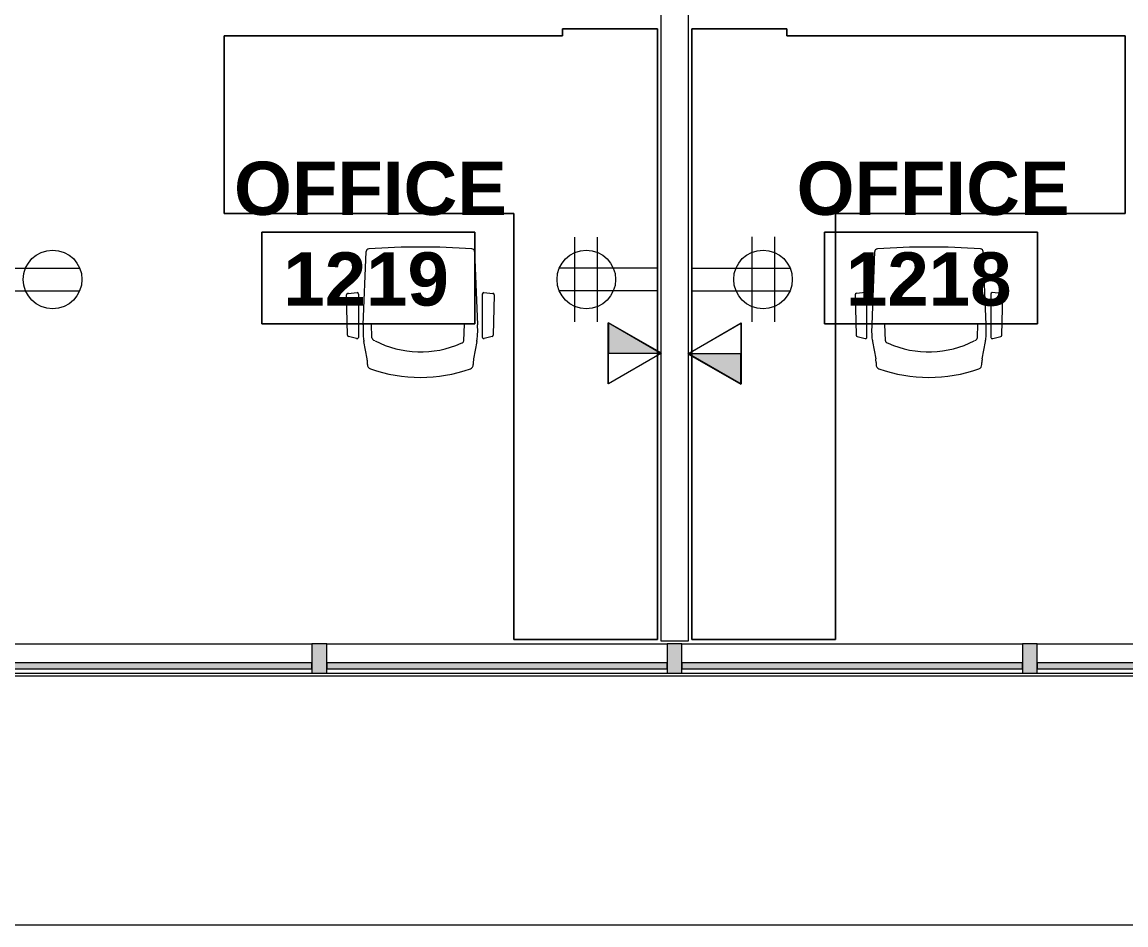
# Model space of a CAD drawing. Header units: inches. Extents: x -326 to 986, y -79 to 1436.
# Drawn here: x 265.2 to 451.6, y -61.5 to 91 of the extents above; entities that cross this region are included whole.
import ezdxf

# ---------------------------------------------------------------- set-up
doc = ezdxf.new("R2010")
doc.units = ezdxf.units.IN
doc.header["$LTSCALE"] = 48
doc.header["$MEASUREMENT"] = 0
for name, color, linetype, lineweight in [('A-ANNO-NOTE', 4, 'Continuous', 13), ('A-AREA-IDEN', 1, 'Continuous', 9), ('A-GENM', 8, 'Continuous', 9), ('A-GLAZ-CURT', 8, 'Continuous', 9), ('A-GLAZ-CWMG', 8, 'Continuous', 9), ('A-WALL', 8, 'Continuous', 13), ('I-FURN', 47, 'Continuous', 9)]:
    doc.layers.add(name, color=color, linetype=linetype, lineweight=lineweight)
doc.styles.add('Swis721 Lt BT_B', font='', dxfattribs={"height": 9})
doc.styles.get('Swis721 Lt BT_B').set_extended_font_data('Swis721 Lt BT', bold=True)

# ---------------------------------------------------------------- blocks, each defined once
blk = doc.blocks.new('System Panel - Glazed - Offset-8084716-Level XX  POWER _ SIGNAL NEW')
at = {"layer": 'A-GLAZ-CURT'}
blk.add_hatch(color=256, dxfattribs=at).paths.add_polyline_path([(28.75, 1.75), (-28.75, 1.75), (-28.75, 0.75), (28.75, 0.75)], flags=0)
for p, q in [((28.75, 1.75), (-28.75, 1.75)), ((-28.75, 1.75), (-28.75, 0.75)), ((-28.75, 0.75), (28.75, 0.75)), ((28.75, 0.75), (28.75, 1.75))]:
    blk.add_line(p, q, dxfattribs=at)
blk = doc.blocks.new('Rectangular Mullion - 2_5_ x 5_ rectangular-V7-Level XX  POWER _ SIGNAL NEW')
at = {"layer": 'A-GLAZ-CWMG'}
for p, q in [((496.64, -13.97), (554.14, -13.97)), ((496.64, -18.97), (554.14, -18.97))]:
    blk.add_line(p, q, dxfattribs=at)
blk = doc.blocks.new('Rectangular Mullion - 2_5_ x 5_ rectangular-8084720-Level XX  POWER _ SIGNAL NEW')
at = {"layer": 'A-GLAZ-CWMG'}
blk.add_hatch(color=256, dxfattribs=at).paths.add_polyline_path([(-1.25, -2.5), (-1.25, 2.5), (1.25, 2.5), (1.25, -2.5)], flags=0)
for p, q in [((-1.25, 2.5), (1.25, 2.5)), ((-1.25, -2.5), (-1.25, 2.5)), ((1.25, 2.5), (1.25, -2.5)), ((1.25, -2.5), (-1.25, -2.5))]:
    blk.add_line(p, q, dxfattribs=at)
blk = doc.blocks.new('Furniture 10 - Furniture 2-7944495-Level XX  POWER _ SIGNAL NEW')
at = {"layer": 'I-FURN'}
for p, q in [((372.48, 89.89), (356.48, 89.89)), ((356.48, 89.89), (356.48, 88.72)), ((356.48, 88.72), (356.48, 89.89)), ((356.48, 89.89), (372.48, 89.89)), ((372.48, -13.28), (372.48, 89.89)), ((372.48, 89.89), (372.48, -13.28)), ((356.48, 88.72), (299.32, 88.72)), ((299.32, 88.72), (299.32, 58.72)), ((299.32, 58.72), (299.32, 88.72)), ((299.32, 88.72), (356.48, 88.72)), ((299.32, 58.72), (348.26, 58.72)), ((348.26, 58.72), (299.32, 58.72)), ((348.26, 58.72), (348.26, -13.28)), ((348.26, -13.28), (348.26, 58.72)), ((348.26, -13.28), (372.48, -13.28)), ((372.48, -13.28), (348.26, -13.28))]:
    blk.add_line(p, q, dxfattribs=at)
blk = doc.blocks.new('Haworth_Chair_Very-Perforated Conference - Arms-7937587-Level XX  POWER _ SIGNAL NEW')
at = {"layer": 'I-FURN'}
for p, q in [((-9.66, -3.1), (-9.17, 9.25)), ((9.17, 9.25), (9.66, -3.1)), ((-12.31, -4.88), (-12.46, 1.93)), ((-12.22, 2.2), (-10.7, 2.33)), ((-10.47, 2.08), (-10.47, -5.24)), ((10.47, -5.24), (10.47, 2.08)), ((10.7, 2.33), (12.22, 2.2)), ((12.46, 1.93), (12.31, -4.88)), ((-8.18, -5.32), (-8.28, -2.93)), ((7.35, -5.81), (7.45, -3)), ((-10.78, -5.45), (-12.13, -5.09)), ((12.13, -5.09), (10.78, -5.45)), ((-8.99, -8.85), (-9.54, -5.95)), ((9.54, -5.95), (8.99, -8.85)), ((-8.92, -9.82), (-8.93, -9.49)), ((8.93, -9.49), (8.92, -9.82))]:
    blk.add_line(p, q, dxfattribs=at)
for centre, radius, start, end in [((-8.7, 9.25), 0.465, 90, 180), ((0, -107.25), 117.28, 85.7439, 94.2561), ((8.7, 9.25), 0.465, 0, 90.1415), ((-12.2, 1.95), 0.26, 94.7236, 183.2764), ((-10.72, 2.08), 0.254, 359.9835, 85.1214), ((10.72, 2.08), 0.254, 94.8786, 180.0165), ((12.2, 1.95), 0.26, 356.7236, 85.2764), ((14.88, -4.07), 24.56, 177.734, 181.396), ((-14.88, -4.07), 24.56, 358.604, 2.266), ((-12.06, -4.84), 0.253, 189.3587, 255.0149), ((-10.72, -5.2), 0.251, 255.0149, 352.3147), ((-1.67, -4.48), 8, 181.396, 188.0632), ((-7.9, -5.31), 0.279, 182.2861, 236.5267), ((-7.07, -4.46), 1.47, 227.5862, 244.4489), ((1.67, -4.48), 8, 351.9368, 358.604), ((10.72, -5.2), 0.251, 187.6853, 284.9851), ((12.06, -4.84), 0.253, 284.9851, 350.6413), ((-1.67, -4.48), 8, 188.0632, 190.6423), ((0.03, 8.86), 16.55, 242.3132, 294.4119), ((6.23, -4.53), 1.8, 290.6312, 303.4353), ((7.07, -5.79), 0.28, 303.4353, 356.5647), ((1.67, -4.48), 8, 349.3577, 351.9368), ((-12.59, -9.53), 3.66, 0.5592, 10.6423), ((12.59, -9.53), 3.66, 169.3577, 179.4408), ((-8.2, -9.88), 0.726, 175.2058, 250.5697), ((0, 13.38), 25.38, 250.5697, 289.4303), ((8.2, -9.88), 0.726, 289.4303, 4.7942)]:
    blk.add_arc(centre, radius, start, end, dxfattribs=at)
blk = doc.blocks.new('Furniture 11 - Furniture 2-7944617-Level XX  POWER _ SIGNAL NEW')
at = {"layer": 'I-FURN'}
for p, q in [((394.33, 89.89), (378.33, 89.89)), ((378.33, 89.89), (378.33, -13.28)), ((378.33, -13.28), (378.33, 89.89)), ((378.33, 89.89), (394.33, 89.89)), ((394.33, 88.72), (394.33, 89.89)), ((394.33, 89.89), (394.33, 88.72)), ((451.49, 88.72), (394.33, 88.72)), ((394.33, 88.72), (451.49, 88.72)), ((451.49, 58.72), (451.49, 88.72)), ((451.49, 88.72), (451.49, 58.72)), ((402.55, -13.28), (402.55, 58.72)), ((402.55, 58.72), (451.49, 58.72)), ((451.49, 58.72), (402.55, 58.72)), ((402.55, 58.72), (402.55, -13.28)), ((378.33, -13.28), (402.55, -13.28)), ((402.55, -13.28), (378.33, -13.28))]:
    blk.add_line(p, q, dxfattribs=at)
blk = doc.blocks.new('Haworth_Chair_Very-Perforated Conference - Arms-7919528-Level XX  POWER _ SIGNAL NEW')
at = {"layer": 'I-FURN'}
for p, q in [((-8.92, 9.82), (-8.93, 9.49)), ((8.93, 9.49), (8.92, 9.82)), ((-8.99, 8.85), (-9.54, 5.95)), ((9.54, 5.95), (8.99, 8.85)), ((7.35, 5.81), (7.45, 3)), ((-12.31, 4.88), (-12.46, -1.93)), ((-10.78, 5.45), (-12.13, 5.09)), ((-10.47, -2.08), (-10.47, 5.24)), ((-8.18, 5.32), (-8.28, 2.93)), ((10.47, 5.24), (10.47, -2.08)), ((12.13, 5.09), (10.78, 5.45)), ((12.46, -1.93), (12.31, 4.88)), ((-9.66, 3.1), (-9.17, -9.25)), ((9.17, -9.25), (9.66, 3.1)), ((-12.22, -2.2), (-10.7, -2.33)), ((10.7, -2.33), (12.22, -2.2))]:
    blk.add_line(p, q, dxfattribs=at)
for centre, radius, start, end in [((0, -13.38), 25.38, 70.5697, 109.4303), ((-12.59, 9.53), 3.66, 349.3577, 359.4408), ((-8.2, 9.88), 0.726, 109.4303, 184.7942), ((8.2, 9.88), 0.726, 355.2058, 70.5697), ((12.59, 9.53), 3.66, 180.5592, 190.6423), ((0.03, -8.86), 16.55, 65.5881, 117.6868), ((-1.67, 4.48), 8, 171.9368, 178.604), ((-1.67, 4.48), 8, 169.3577, 171.9368), ((-7.07, 4.46), 1.47, 115.5511, 132.4138), ((6.23, 4.53), 1.8, 56.5647, 69.3688), ((7.07, 5.79), 0.28, 3.4353, 56.5647), ((1.67, 4.48), 8, 8.0632, 10.6423), ((1.67, 4.48), 8, 1.396, 8.0632), ((-12.06, 4.84), 0.253, 104.9851, 170.6413), ((-10.72, 5.2), 0.251, 7.6853, 104.9851), ((14.88, 4.07), 24.56, 178.604, 182.266), ((-7.9, 5.31), 0.279, 123.4733, 177.7139), ((-14.88, 4.07), 24.56, 357.734, 1.396), ((10.72, 5.2), 0.251, 75.0149, 172.3147), ((12.06, 4.84), 0.253, 9.3587, 75.0149), ((-12.2, -1.95), 0.26, 176.7236, 265.2764), ((-10.72, -2.08), 0.254, 274.8786, 0.0165), ((10.72, -2.08), 0.254, 179.9835, 265.1214), ((12.2, -1.95), 0.26, 274.7236, 3.2764), ((-8.7, -9.25), 0.465, 180, 270), ((8.7, -9.25), 0.465, 269.8585, 0), ((0, 107.25), 117.28, 265.7439, 274.2561)]:
    blk.add_arc(centre, radius, start, end, dxfattribs=at)
blk = doc.blocks.new('Furniture 26 - Furniture 2-7983221-Level XX  POWER _ SIGNAL NEW')
at = {"layer": 'I-FURN'}
for p, q in [((372.48, 89.89), (356.48, 89.89)), ((356.48, 89.89), (356.48, 88.72)), ((356.48, 88.72), (356.48, 89.89)), ((356.48, 89.89), (372.48, 89.89)), ((372.48, -13.28), (372.48, 89.89)), ((372.48, 89.89), (372.48, -13.28)), ((356.48, 88.72), (299.32, 88.72)), ((299.32, 88.72), (299.32, 58.72)), ((299.32, 58.72), (299.32, 88.72)), ((299.32, 88.72), (356.48, 88.72)), ((299.32, 58.72), (348.26, 58.72)), ((348.26, 58.72), (299.32, 58.72)), ((348.26, 58.72), (348.26, -13.28)), ((348.26, -13.28), (348.26, 58.72)), ((348.26, -13.28), (372.48, -13.28)), ((372.48, -13.28), (348.26, -13.28))]:
    blk.add_line(p, q, dxfattribs=at)
blk = doc.blocks.new('Haworth_Chair_Very-Perforated Conference - Arms-V19-Level XX  POWER _ SIGNAL NEW')
at = {"layer": 'I-FURN'}
for p, q in [((-9.66, -3.1), (-9.17, 9.25)), ((9.17, 9.25), (9.66, -3.1)), ((-12.31, -4.88), (-12.46, 1.93)), ((-12.22, 2.2), (-10.7, 2.33)), ((-10.47, 2.08), (-10.47, -5.24)), ((10.47, -5.24), (10.47, 2.08)), ((10.7, 2.33), (12.22, 2.2)), ((12.46, 1.93), (12.31, -4.88)), ((-8.18, -5.32), (-8.28, -2.93)), ((7.35, -5.81), (7.45, -3)), ((-10.78, -5.45), (-12.13, -5.09)), ((12.13, -5.09), (10.78, -5.45)), ((-8.99, -8.85), (-9.54, -5.95)), ((9.54, -5.95), (8.99, -8.85)), ((-8.92, -9.82), (-8.93, -9.49)), ((8.93, -9.49), (8.92, -9.82))]:
    blk.add_line(p, q, dxfattribs=at)
for centre, radius, start, end in [((-8.7, 9.25), 0.465, 90, 180), ((0, -107.25), 117.28, 85.7439, 94.2561), ((8.7, 9.25), 0.465, 0, 90.1415), ((-12.2, 1.95), 0.26, 94.7236, 183.2764), ((-10.72, 2.08), 0.254, 359.9835, 85.1214), ((10.72, 2.08), 0.254, 94.8786, 180.0165), ((12.2, 1.95), 0.26, 356.7236, 85.2764), ((14.88, -4.07), 24.56, 177.734, 181.396), ((-14.88, -4.07), 24.56, 358.604, 2.266), ((-12.06, -4.84), 0.253, 189.3587, 255.0149), ((-10.72, -5.2), 0.251, 255.0149, 352.3147), ((-1.67, -4.48), 8, 181.396, 188.0632), ((-7.9, -5.31), 0.279, 182.2861, 236.5267), ((-7.07, -4.46), 1.47, 227.5862, 244.4489), ((1.67, -4.48), 8, 351.9368, 358.604), ((10.72, -5.2), 0.251, 187.6853, 284.9851), ((12.06, -4.84), 0.253, 284.9851, 350.6413), ((-1.67, -4.48), 8, 188.0632, 190.6423), ((0.03, 8.86), 16.55, 242.3132, 294.4119), ((6.23, -4.53), 1.8, 290.6312, 303.4353), ((7.07, -5.79), 0.28, 303.4353, 356.5647), ((1.67, -4.48), 8, 349.3577, 351.9368), ((-12.59, -9.53), 3.66, 0.5592, 10.6423), ((12.59, -9.53), 3.66, 169.3577, 179.4408), ((-8.2, -9.88), 0.726, 175.2058, 250.5697), ((0, 13.38), 25.38, 250.5697, 289.4303), ((8.2, -9.88), 0.726, 289.4303, 4.7942)]:
    blk.add_arc(centre, radius, start, end, dxfattribs=at)
blk = doc.blocks.new('Furniture 27 - Furniture 2-7983240-Level XX  POWER _ SIGNAL NEW')
at = {"layer": 'I-FURN'}
for p, q in [((394.33, 89.89), (378.33, 89.89)), ((378.33, 89.89), (378.33, -13.28)), ((378.33, -13.28), (378.33, 89.89)), ((378.33, 89.89), (394.33, 89.89)), ((394.33, 88.72), (394.33, 89.89)), ((394.33, 89.89), (394.33, 88.72)), ((451.49, 88.72), (394.33, 88.72)), ((394.33, 88.72), (451.49, 88.72)), ((451.49, 58.72), (451.49, 88.72)), ((451.49, 88.72), (451.49, 58.72)), ((402.55, -13.28), (402.55, 58.72)), ((402.55, 58.72), (451.49, 58.72)), ((451.49, 58.72), (402.55, 58.72)), ((402.55, 58.72), (402.55, -13.28)), ((378.33, -13.28), (402.55, -13.28)), ((402.55, -13.28), (378.33, -13.28))]:
    blk.add_line(p, q, dxfattribs=at)
blk = doc.blocks.new('Haworth_Chair_Very-Perforated Conference - Arms-V21-Level XX  POWER _ SIGNAL NEW')
at = {"layer": 'I-FURN'}
for p, q in [((-8.92, 9.82), (-8.93, 9.49)), ((8.93, 9.49), (8.92, 9.82)), ((-8.99, 8.85), (-9.54, 5.95)), ((9.54, 5.95), (8.99, 8.85)), ((7.35, 5.81), (7.45, 3)), ((-12.31, 4.88), (-12.46, -1.93)), ((-10.78, 5.45), (-12.13, 5.09)), ((-10.47, -2.08), (-10.47, 5.24)), ((-8.18, 5.32), (-8.28, 2.93)), ((10.47, 5.24), (10.47, -2.08)), ((12.13, 5.09), (10.78, 5.45)), ((12.46, -1.93), (12.31, 4.88)), ((-9.66, 3.1), (-9.17, -9.25)), ((9.17, -9.25), (9.66, 3.1)), ((-12.22, -2.2), (-10.7, -2.33)), ((10.7, -2.33), (12.22, -2.2))]:
    blk.add_line(p, q, dxfattribs=at)
for centre, radius, start, end in [((0, -13.38), 25.38, 70.5697, 109.4303), ((-12.59, 9.53), 3.66, 349.3577, 359.4408), ((-8.2, 9.88), 0.726, 109.4303, 184.7942), ((8.2, 9.88), 0.726, 355.2058, 70.5697), ((12.59, 9.53), 3.66, 180.5592, 190.6423), ((0.03, -8.86), 16.55, 65.5881, 117.6868), ((-1.67, 4.48), 8, 171.9368, 178.604), ((-1.67, 4.48), 8, 169.3577, 171.9368), ((-7.07, 4.46), 1.47, 115.5511, 132.4138), ((6.23, 4.53), 1.8, 56.5647, 69.3688), ((7.07, 5.79), 0.28, 3.4353, 56.5647), ((1.67, 4.48), 8, 8.0632, 10.6423), ((1.67, 4.48), 8, 1.396, 8.0632), ((-12.06, 4.84), 0.253, 104.9851, 170.6413), ((-10.72, 5.2), 0.251, 7.6853, 104.9851), ((14.88, 4.07), 24.56, 178.604, 182.266), ((-7.9, 5.31), 0.279, 123.4733, 177.7139), ((-14.88, 4.07), 24.56, 357.734, 1.396), ((10.72, 5.2), 0.251, 75.0149, 172.3147), ((12.06, 4.84), 0.253, 9.3587, 75.0149), ((-12.2, -1.95), 0.26, 176.7236, 265.2764), ((-10.72, -2.08), 0.254, 274.8786, 0.0165), ((10.72, -2.08), 0.254, 179.9835, 265.1214), ((12.2, -1.95), 0.26, 274.7236, 3.2764), ((-8.7, -9.25), 0.465, 180, 270), ((8.7, -9.25), 0.465, 269.8585, 0), ((0, 107.25), 117.28, 265.7439, 274.2561)]:
    blk.add_arc(centre, radius, start, end, dxfattribs=at)
blk = doc.blocks.new('Generic Models 1 - Generic Models 5-8667745-Level XX  POWER _ SIGNAL NEW')
at = {"layer": 'A-GENM'}
for p, q in [((3417.13, -386.5), (2515.15, -386.5)), ((2473.15, -428.5), (3459.15, -428.5))]:
    blk.add_line(p, q, dxfattribs=at)
blk = doc.blocks.new('Room Tag - Room Name and Number-3379422-Level XX  POWER _ SIGNAL NEW')
at = {"layer": 'A-AREA-IDEN'}
for p, q in [((-0.1881, -0.1636), (-0.1881, -0.0018)), ((-0.1881, -0.0018), (0.1869, -0.0018)), ((0.1869, -0.0018), (-0.1881, -0.0018)), ((-0.1881, -0.0018), (-0.1881, -0.1636)), ((0.1869, -0.0018), (0.1869, -0.1636)), ((0.1869, -0.1636), (0.1869, -0.0018)), ((0.1869, -0.1636), (-0.1881, -0.1636)), ((-0.1881, -0.1636), (0.1869, -0.1636))]:
    blk.add_line(p, q, dxfattribs=at)

msp = doc.modelspace()

# ---------------------------------------------------------------- hatches: boundary and pattern name
at = {"layer": 'A-ANNO-NOTE'}
for points in [[(373.16, 35.1), (364.23, 40.25), (364.23, 35.1)], [(386.58, 29.86), (386.58, 35.02), (377.65, 35.02)]]:
    msp.add_hatch(color=256, dxfattribs=at).paths.add_polyline_path(points, flags=0)

# ---------------------------------------------------------------- linework, layer by layer
for p, q in [((358.56, 40.38), (358.56, 54.72)), ((362.39, 40.38), (362.39, 54.72)), ((388.42, 54.74), (388.42, 40.39)), ((392.25, 54.74), (392.25, 40.39)), ((258.37, 49.48), (274.9, 49.48)), ((258.37, 49.48), (274.9, 49.48)), ((372.44, 49.47), (355.91, 49.47)), ((378.37, 49.48), (394.9, 49.48)), ((258.37, 45.65), (274.9, 45.65)), ((372.44, 45.63), (355.91, 45.63)), ((378.37, 45.65), (394.9, 45.65)), ((373.09, 35.06), (364.16, 40.22)), ((364.16, 29.9), (364.16, 40.22)), ((373.16, 35.1), (364.23, 40.25)), ((364.23, 40.25), (364.23, 35.1)), ((373.16, 35.1), (364.23, 40.25)), ((364.23, 29.94), (364.23, 40.25)), ((377.65, 35.02), (386.58, 40.18)), ((377.72, 35.06), (386.65, 40.22)), ((386.58, 40.18), (386.58, 29.86)), ((386.65, 40.22), (386.65, 29.9)), ((373.09, 38.06), (373.09, 32.06)), ((377.72, 32.06), (377.72, 38.06)), ((373.09, 35.06), (364.16, 29.9)), ((364.23, 35.1), (373.16, 35.1)), ((373.16, 35.1), (364.23, 29.94)), ((377.65, 35.02), (386.58, 29.86)), ((386.58, 35.02), (377.65, 35.02)), ((377.65, 35.02), (386.58, 29.86)), ((377.72, 35.06), (386.65, 29.9)), ((386.58, 29.86), (386.58, 35.02))]:
    msp.add_line(p, q, dxfattribs=at)
for centre in [(270.33, 47.57), (360.48, 47.55), (390.33, 47.57)]:
    msp.add_circle(centre, 4.95, dxfattribs=at)
at = {"layer": 'A-WALL'}
for p, q in [((373.09, 133.1), (373.09, -13.47)), ((377.72, -13.47), (377.72, 133.1)), ((373.09, -13.47), (377.72, -13.47))]:
    msp.add_line(p, q, dxfattribs=at)

# ---------------------------------------------------------------- block references
at = {"layer": 'A-AREA-IDEN', "xscale": 95.99999999999994, "yscale": 95.99999999999994, "zscale": 95.99999999999994}
for p in [(323.71, 55.74), (418.75, 55.74)]:
    msp.add_blockref('Room Tag - Room Name and Number-3379422-Level XX  POWER _ SIGNAL NEW', p, dxfattribs=at)
at = {"layer": 'A-GENM'}
msp.add_blockref('Generic Models 1 - Generic Models 5-8667745-Level XX  POWER _ SIGNAL NEW', (-2745.76, 367.03), dxfattribs=at)
at = {"layer": 'A-GLAZ-CURT', "rotation": 180}
for p in [(285.39, -16.47), (345.39, -16.47), (405.39, -16.47), (465.39, -16.47)]:
    msp.add_blockref('System Panel - Glazed - Offset-8084716-Level XX  POWER _ SIGNAL NEW', p, dxfattribs=at)
at = {"layer": 'A-GLAZ-CWMG'}
for p in [(-240, 0), (-180, 0), (-120, 0), (-60, 0)]:
    msp.add_blockref('Rectangular Mullion - 2_5_ x 5_ rectangular-V7-Level XX  POWER _ SIGNAL NEW', p, dxfattribs=at)
at = {"layer": 'A-GLAZ-CWMG', "extrusion": (0, 0, -1)}
for p in [(-315.39, -16.47), (-375.39, -16.47), (-435.39, -16.47)]:
    msp.add_blockref('Rectangular Mullion - 2_5_ x 5_ rectangular-8084720-Level XX  POWER _ SIGNAL NEW', p, dxfattribs=at)
at = {"layer": 'I-FURN'}
for name, p in [('Furniture 10 - Furniture 2-7944495-Level XX  POWER _ SIGNAL NEW', (0, 0)), ('Furniture 26 - Furniture 2-7983221-Level XX  POWER _ SIGNAL NEW', (0, 0)), ('Furniture 11 - Furniture 2-7944617-Level XX  POWER _ SIGNAL NEW', (0, 0)), ('Furniture 27 - Furniture 2-7983240-Level XX  POWER _ SIGNAL NEW', (0, 0)), ('Haworth_Chair_Very-Perforated Conference - Arms-7937587-Level XX  POWER _ SIGNAL NEW', (332.45, 43.01)), ('Haworth_Chair_Very-Perforated Conference - Arms-V19-Level XX  POWER _ SIGNAL NEW', (332.45, 43.01))]:
    msp.add_blockref(name, p, dxfattribs=at)
at = {"layer": 'I-FURN', "rotation": 180}
for name in ['Haworth_Chair_Very-Perforated Conference - Arms-7919528-Level XX  POWER _ SIGNAL NEW', 'Haworth_Chair_Very-Perforated Conference - Arms-V21-Level XX  POWER _ SIGNAL NEW']:
    msp.add_blockref(name, (418.36, 43.01), dxfattribs=at)

# ---------------------------------------------------------------- texts
at = {"layer": 'A-AREA-IDEN', "char_height": 9, "attachment_point": 1, "style": 'Swis721 Lt BT_B'}
for s, insert, width in [('OFFICE', (300.97, 67.46), 54.843), ('OFFICE', (396.01, 67.46), 54.843), ('1219', (309.3, 52.14), 33.936), ('1218', (404.34, 52.14), 33.936)]:
    msp.add_mtext(s, dxfattribs=dict(at, insert=insert, width=width))

doc.saveas('drawing.dxf')
